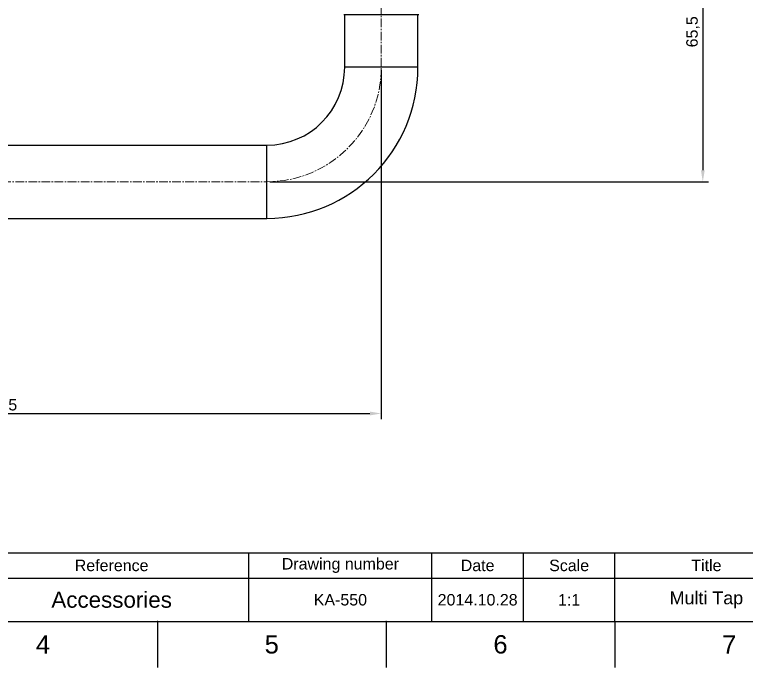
# Model space of a CAD drawing. Header units: millimetres. Extents: x 5091 to 5511, y 1069 to 1366.
# Drawn here: x 5269.4 to 5429.3, y 1068.6 to 1211.2 of the extents above; entities that cross this region are included whole.
import ezdxf

# ---------------------------------------------------------------- set-up
doc = ezdxf.new("R2010")
doc.units = ezdxf.units.MM
doc.header["$LTSCALE"] = 0.1
doc.linetypes.add('CENTER2', pattern=[28.575, 19.05, -3.175, 3.175, -3.175])
for name, color, linetype in [('02___PRT_ALL_AXES', 7, 'Continuous'), ('DIM', 3, 'Continuous'), ('FORM', 7, 'Continuous'), ('TEXT', 2, 'Continuous')]:
    doc.layers.add(name, color=color, linetype=linetype)
doc.layers.add('Cneter', color=1, linetype='CENTER2', lineweight=13)
doc.styles.get("Standard").update_dxf_attribs({"font": 'ARIAL.TTF'})
doc.dimstyles.new('ISO-25', dxfattribs={"dimtxt": 2.5, "dimasz": 2.5, "dimexe": 1.25, "dimexo": 0.625, "dimtad": 1, "dimtxsty": 'Standard', "dimcen": 2.5, "dimadec": 0, "dimazin": 0, "dimtfac": 1, "dimtmove": 0, "dimatfit": 3, "dimfxl": 1, "dimarcsym": 0})

# ---------------------------------------------------------------- blocks, each defined once
blk = doc.blocks.new('*D121')
at = {"layer": 'Defpoints', "color": 0}
for p in [(5404.51, 1240.16), (5324.51, 1174.66), (5419.78, 1174.66)]:
    blk.add_point(p, dxfattribs=at)
at = {"layer": 'DIM', "color": 0, "lineweight": -2}
for p, q in [((5405.13, 1240.16), (5421.03, 1240.16)), ((5419.78, 1237.66), (5419.78, 1177.16)), ((5325.13, 1174.66), (5421.03, 1174.66))]:
    blk.add_line(p, q, dxfattribs=at)
at = {"layer": 'DIM', "color": 0}
for points in [[(5419.37, 1237.66), (5420.2, 1237.66), (5419.78, 1240.16)], [(5419.37, 1177.16), (5420.2, 1177.16), (5419.78, 1174.66)]]:
    blk.add_solid(points, dxfattribs=at)
at = {"layer": 'DIM', "color": 0, "insert": (5417.65, 1207.41), "char_height": 2.5, "attachment_point": 5, "rotation": 90}
blk.add_mtext('65,5', dxfattribs=at)
blk = doc.blocks.new('*D123')
at = {"layer": 'Defpoints', "color": 0}
for p in [(5349.51, 1199.66), (5184.51, 1137.66), (5349.51, 1124.03)]:
    blk.add_point(p, dxfattribs=at)
at = {"layer": 'DIM', "color": 0, "lineweight": -2}
for p, q in [((5349.51, 1199.03), (5349.51, 1122.78)), ((5184.51, 1137.03), (5184.51, 1122.78)), ((5187.01, 1124.03), (5347.01, 1124.03))]:
    blk.add_line(p, q, dxfattribs=at)
at = {"layer": 'DIM', "color": 0}
for points in [[(5187.01, 1124.44), (5187.01, 1123.61), (5184.51, 1124.03)], [(5347.01, 1124.44), (5347.01, 1123.61), (5349.51, 1124.03)]]:
    blk.add_solid(points, dxfattribs=at)
at = {"layer": 'DIM', "color": 0, "insert": (5267.01, 1125.93), "char_height": 2.5, "attachment_point": 5}
blk.add_mtext('165', dxfattribs=at)

msp = doc.modelspace()

# ---------------------------------------------------------------- linework, layer by layer
at = {"color": 7, "linetype": 'Continuous'}
for p, q in [((5341.51, 1199.658), (5341.51, 1211.158)), ((5357.51, 1199.658), (5357.51, 1211.158)), ((5357.51, 1199.658), (5341.51, 1199.658)), ((5209.51, 1182.658), (5324.51, 1182.658)), ((5324.51, 1166.658), (5324.51, 1182.658)), ((5209.51, 1166.658), (5324.51, 1166.658))]:
    msp.add_line(p, q, dxfattribs=at)
for p, q in [((5100.565, 1078.571), (5500.565, 1078.571)), ((5300.565, 1078.571), (5300.565, 1068.571)), ((5350.565, 1078.571), (5350.565, 1068.571)), ((5400.565, 1078.571), (5400.565, 1068.571))]:
    msp.add_line(p, q)
for radius in [33, 17]:
    msp.add_arc((5324.51, 1199.658), radius, 270, 0, dxfattribs=at)
for p in [(5300.565, 1078.571), (5350.565, 1078.571), (5400.565, 1078.571)]:
    msp.add_point(p)
at = {"layer": '02___PRT_ALL_AXES', "color": 7, "linetype": 'Continuous'}
msp.add_line((5341.31, 1211.158), (5357.71, 1211.158), dxfattribs=at)
at = {"layer": 'Cneter'}
for p, q in [((5349.51, 1273.158), (5349.51, 1199.658)), ((5209.51, 1174.658), (5324.51, 1174.658))]:
    msp.add_line(p, q, dxfattribs=at)
msp.add_arc((5324.51, 1199.658), 25, 270, 0, dxfattribs=at)
at = {"layer": 'FORM'}
for p, q in [((5213.565, 1093.571), (5500.565, 1093.571)), ((5320.565, 1078.571), (5320.565, 1093.571)), ((5360.565, 1078.571), (5360.565, 1093.571)), ((5360.565, 1078.571), (5360.565, 1093.571)), ((5380.565, 1078.571), (5380.565, 1093.571)), ((5400.565, 1078.571), (5400.565, 1093.571)), ((5260.565, 1088.071), (5440.565, 1088.071))]:
    msp.add_line(p, q, dxfattribs=at)

# ---------------------------------------------------------------- texts
at = {"char_height": 4, "attachment_point": 5}
for s, insert in [('4', (5275.565, 1073.571)), ('5', (5325.565, 1073.571)), ('6', (5375.565, 1073.571)), ('7', (5425.565, 1073.571))]:
    msp.add_mtext_dynamic_manual_height_columns(s, width=50, gutter_width=12.5, heights=[0], dxfattribs=dict(at, insert=insert))
at = {"layer": 'TEXT', "attachment_point": 5}
for s, width, insert, char_height in [('Drawing number', 40, (5340.565, 1090.821), 2.5), ('Reference', 60, (5290.565, 1090.821), 2.5), ('Date', 20, (5370.565, 1090.821), 2.5), ('Scale', 20, (5390.565, 1090.821), 2.5), ('Title', 40, (5420.565, 1090.821), 2.5), ('Accessories', 60, (5290.565, 1083.321), 3.5), ('KA-550', 40, (5340.565, 1083.321), 2.5), ('2014.10.28', 20, (5370.565, 1083.321), 2.5), ('1:1', 20, (5390.565, 1083.321), 2.5), ('Multi Tap', 40, (5420.565, 1083.321), 2.8)]:
    msp.add_mtext_dynamic_manual_height_columns(s, width=width, gutter_width=12.5, heights=[0], dxfattribs=dict(at, insert=insert, char_height=char_height))

# ---------------------------------------------------------------- dimensions: what is measured, and where the dimension line sits
at = {"layer": 'DIM'}
dim = msp.add_linear_dim(base=(5419.782, 1174.658), p1=(5404.51, 1240.158), p2=(5324.51, 1174.658), angle=90, dimstyle='ISO-25', dxfattribs=at)
dim.commit()
dim.dimension.update_dxf_attribs({"geometry": '*D121', "text_midpoint": (5417.654, 1207.408)})
dim = msp.add_linear_dim(base=(5349.51, 1124.027), p1=(5184.51, 1137.658), p2=(5349.51, 1199.658), dimstyle='ISO-25', dxfattribs=at)
dim.commit()
dim.dimension.update_dxf_attribs({"geometry": '*D123', "text_midpoint": (5267.01, 1125.928)})

doc.saveas('drawing.dxf')
